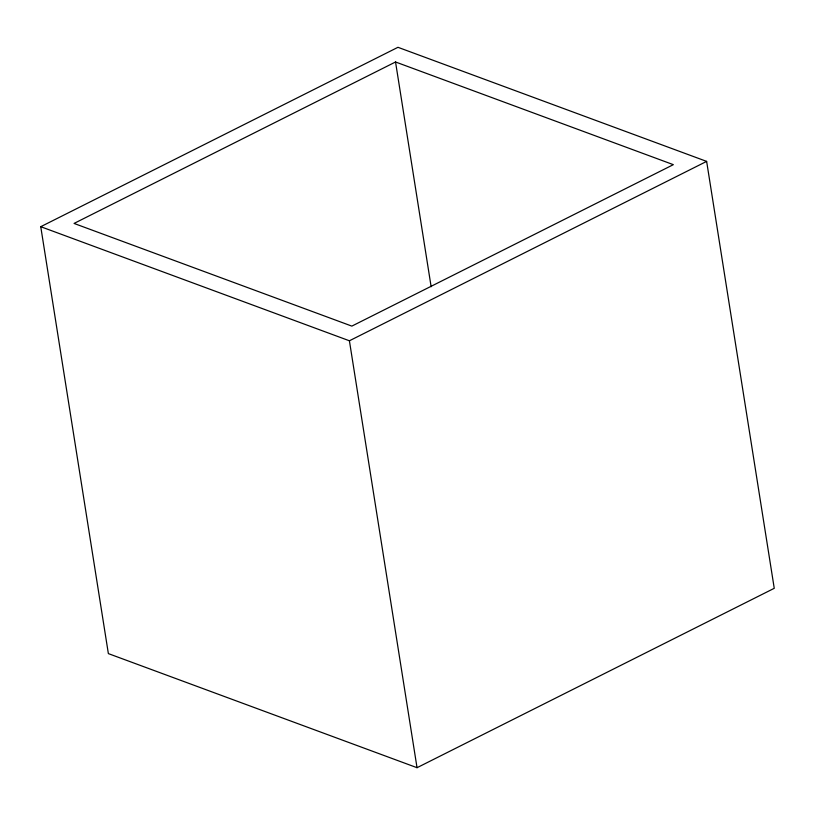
<?xml version="1.0" encoding="UTF-8"?>
<svg xmlns="http://www.w3.org/2000/svg" width="815" height="815" viewBox="0 0 815 815"><rect width="100%" height="100%" fill="white"/><g stroke="black" fill="none" stroke-linecap="round" stroke-linejoin="round"><path stroke-width="1.22" d="M40.75 226.692L397.964 47.301L706.636 161.39L774.25 588.308L417.036 767.699L108.364 653.61L40.75 226.692L349.411 340.782L706.636 161.39M395.54 61.981L74.043 223.432L351.846 326.112L673.343 164.661L395.54 61.981L431.135 286.737M349.411 340.782L417.036 767.699"/></g></svg>
